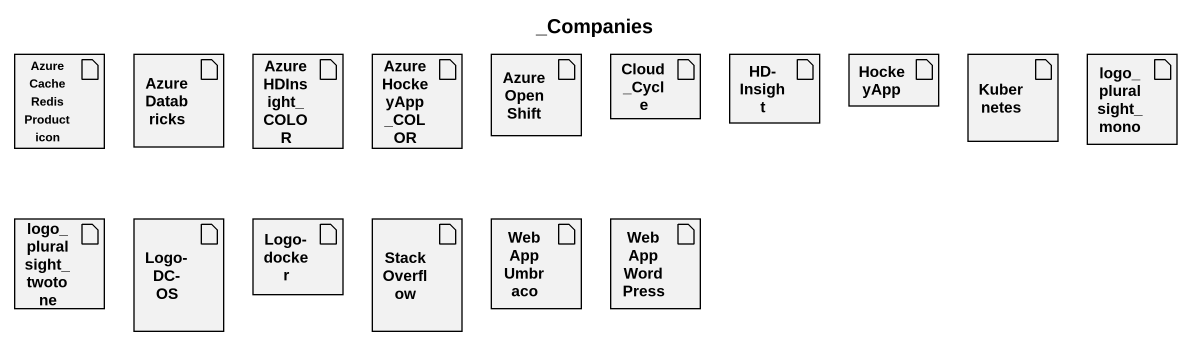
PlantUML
@startuml
title _Companies
artifact "Azure Cache Redis Product icon" as Azure_Cache_Redis_Product
artifact "Azure Databricks" as Azure_Databricks
artifact "Azure HDInsight_COLOR" as Azure_HDInsight_COLOR
artifact "Azure HockeyApp_COLOR" as Azure_HockeyApp_COLOR
artifact "Azure OpenShift" as Azure_OpenShift
artifact Cloud_Cycle
artifact "HD-Insight" as HD_Insight
artifact HockeyApp
artifact Kubernetes
artifact logo_pluralsight_mono
artifact logo_pluralsight_twotone
artifact "Logo-DC-OS" as Logo_DC_OS
artifact "Logo-docker" as Logo_docker
artifact StackOverflow
artifact WebAppUmbraco
artifact WebAppWordPress
@enduml
